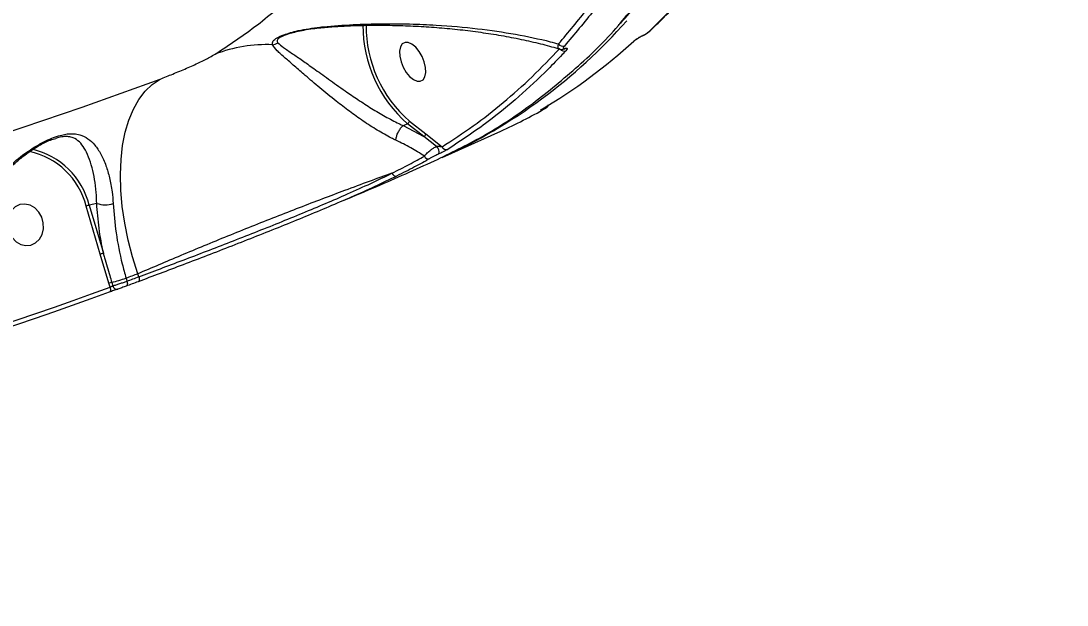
# Model space of a CAD drawing. Header units: millimetres. Extents: x -11024 to 8278, y -7837 to 5770.
# Drawn here: x 3257 to 3481.5, y -1815.6 to -1690.2 of the extents above; entities that cross this region are included whole.
import ezdxf

# ---------------------------------------------------------------- set-up
doc = ezdxf.new("R2010")
doc.units = ezdxf.units.MM
for name, color, linetype in [('DIKOM_ОБЪЕКТ', 7, 'Continuous'), ('DIKOM_РАЗМЕР_ЗОНА', 7, 'Continuous'), ('DIKOM_РАЗМЕР_ОБЪЕКТА', 7, 'Continuous')]:
    doc.layers.add(name, color=color, linetype=linetype)
doc.styles.add('style1', font='arial.ttf', dxfattribs={"width": 0.8})
doc.dimstyles.new('1-50', dxfattribs={"dimtxt": 300, "dimasz": 200, "dimexe": 100, "dimexo": 0, "dimgap": 100, "dimtad": 1, "dimtxsty": 'style1', "dimcen": 200, "dimclrd": 7, "dimclre": 7, "dimclrt": 7, "dimadec": 1, "dimazin": 2, "dimtfac": 1, "dimtmove": 0, "dimatfit": 2, "dimfxl": 0, "dimlwd": 25, "dimlwe": 18, "dimarcsym": 0})

# ---------------------------------------------------------------- blocks, each defined once
blk = doc.blocks.new('*D9')
at = {"layer": 'Defpoints', "color": 0, "transparency": 16777216}
for p in [(3740.68, 3707.51), (-8191.56, -3797.25), (-1076.12, -3797.25)]:
    blk.add_point(p, dxfattribs=at)
at = {"layer": 'DIKOM_РАЗМЕР_ОБЪЕКТА', "color": 7, "lineweight": 18, "transparency": 16777216}
for p, q in [((3740.68, 3707.51), (-8291.56, 3707.51)), ((-1076.12, -3797.25), (-8291.56, -3797.25))]:
    blk.add_line(p, q, dxfattribs=at)
at = {"layer": 'DIKOM_РАЗМЕР_ОБЪЕКТА', "color": 7, "lineweight": 25, "transparency": 16777216}
blk.add_line((-8191.56, 3507.51), (-8191.56, -3597.25), dxfattribs=at)
at = {"layer": 'DIKOM_РАЗМЕР_ОБЪЕКТА', "color": 7, "transparency": 16777216}
for points in [[(-8224.9, 3507.51), (-8158.23, 3507.51), (-8191.56, 3707.51)], [(-8224.9, -3597.25), (-8158.23, -3597.25), (-8191.56, -3797.25)]]:
    blk.add_solid(points, dxfattribs=at)
at = {"layer": 'DIKOM_РАЗМЕР_ОБЪЕКТА', "color": 7, "transparency": 16777216, "insert": (-8444.74, -44.87), "char_height": 300, "attachment_point": 5, "rotation": 90, "style": 'style1'}
blk.add_mtext('7500', dxfattribs=at)
blk = doc.blocks.new('*D10')
at = {"layer": 'Defpoints', "color": 0, "transparency": 16777216}
for p in [(-7791.31, -186.83), (6174.94, -1432.98), (6174.94, -5371.27)]:
    blk.add_point(p, dxfattribs=at)
at = {"layer": 'DIKOM_РАЗМЕР_ОБЪЕКТА', "color": 7, "lineweight": 18, "transparency": 16777216}
for p, q in [((-7791.31, -186.83), (-7791.31, -5471.27)), ((6174.94, -1432.98), (6174.94, -5471.27))]:
    blk.add_line(p, q, dxfattribs=at)
at = {"layer": 'DIKOM_РАЗМЕР_ОБЪЕКТА', "color": 7, "lineweight": 25, "transparency": 16777216}
blk.add_line((-7591.31, -5371.27), (5974.94, -5371.27), dxfattribs=at)
at = {"layer": 'DIKOM_РАЗМЕР_ОБЪЕКТА', "color": 7, "transparency": 16777216}
for points in [[(-7591.31, -5337.93), (-7591.31, -5404.6), (-7791.31, -5371.27)], [(5974.94, -5337.93), (5974.94, -5404.6), (6174.94, -5371.27)]]:
    blk.add_solid(points, dxfattribs=at)
at = {"layer": 'DIKOM_РАЗМЕР_ОБЪЕКТА', "color": 7, "transparency": 16777216, "insert": (-1343.68, -5118.1), "char_height": 300, "attachment_point": 5, "style": 'style1'}
blk.add_mtext('14000', dxfattribs=at)
blk = doc.blocks.new('*D11')
at = {"layer": 'Defpoints', "color": 0, "transparency": 16777216}
for p in [(3316.13, 5770.14), (-10574.15, -5797.25), (-1580.09, -5797.25)]:
    blk.add_point(p, dxfattribs=at)
at = {"layer": 'DIKOM_РАЗМЕР_ЗОНА', "color": 7, "lineweight": 18, "transparency": 16777216}
for p, q in [((3316.13, 5770.14), (-10674.15, 5770.14)), ((-1580.09, -5797.25), (-10674.15, -5797.25))]:
    blk.add_line(p, q, dxfattribs=at)
at = {"layer": 'DIKOM_РАЗМЕР_ЗОНА', "color": 7, "lineweight": 25, "transparency": 16777216}
blk.add_line((-10574.15, 5570.14), (-10574.15, -5597.25), dxfattribs=at)
at = {"layer": 'DIKOM_РАЗМЕР_ЗОНА', "color": 7, "transparency": 16777216}
for points in [[(-10607.49, 5570.14), (-10540.82, 5570.14), (-10574.15, 5770.14)], [(-10607.49, -5597.25), (-10540.82, -5597.25), (-10574.15, -5797.25)]]:
    blk.add_solid(points, dxfattribs=at)
at = {"layer": 'DIKOM_РАЗМЕР_ЗОНА', "color": 7, "transparency": 16777216, "insert": (-10827.33, -172.99), "char_height": 300, "attachment_point": 5, "rotation": 90, "style": 'style1'}
blk.add_mtext('11500', dxfattribs=at)

msp = doc.modelspace()

# ---------------------------------------------------------------- linework, layer by layer
at = {"layer": 'DIKOM_ОБЪЕКТ', "color": 7, "linetype": 'Continuous', "lineweight": 15}
for p, q in [((3313.317, -1693.418), (3313.191, -1693.473)), ((3390.443, -1693.313), (3390.524, -1693.276)), ((3369.204, -1709.059), (3369.178, -1709.071)), ((3339.044, -1712.664), (3339.047, -1712.662)), ((3339.047, -1712.662), (3339.958, -1712.251)), ((3339.047, -1712.662), (3343.479, -1715.025)), ((3343.479, -1715.025), (3339.958, -1712.251)), ((3340.368, -1711.677), (3343.889, -1714.45)), ((3343.889, -1714.45), (3347.372, -1717.222)), ((3347.423, -1719.498), (3359.958, -1713.848)), ((3264.837, -1715.325), (3264.483, -1715.407)), ((3346.193, -1717.116), (3343.479, -1715.025)), ((3274.035, -1740.261), (3271.02, -1729.947)), ((3273.281, -1729.359), (3271.681, -1729.757)), ((3271.681, -1729.757), (3274.697, -1740.072)), ((3275.895, -1746.495), (3274.035, -1740.261)), ((3276.508, -1746.318), (3276.726, -1747.065)), ((3279.573, -1745.434), (3279.759, -1746.068)), ((3282.319, -1745.116), (3282.077, -1744.503)), ((3276.145, -1747.349), (3275.895, -1746.495))]:
    msp.add_line(p, q, dxfattribs=at)
at = {"layer": 'DIKOM_ОБЪЕКТ', "color": 7, "linetype": 'Continuous', "lineweight": 15, "flags": 128}
for points in [[(3391.933, -1692.375), (3391.872, -1692.426), (3391.736, -1692.506)], [(3388.734, -1694.386), (3388.681, -1694.431), (3388.538, -1694.516)], [(3390.368, -1693.363), (3390.393, -1693.35), (3390.443, -1693.313)], [(3390.449, -1693.326), (3390.474, -1693.313), (3390.524, -1693.276)], [(3339.426, -1694.804), (3338.85, -1695.133), (3338.453, -1695.774), (3338.268, -1696.674), (3338.311, -1697.761), (3338.576, -1698.946), (3339.044, -1700.134), (3339.676, -1701.229), (3340.421, -1702.141), (3341.218, -1702.796), (3342.004, -1703.142), (3342.713, -1703.151), (3343.29, -1702.822), (3343.687, -1702.181), (3343.871, -1701.281), (3343.829, -1700.194), (3343.563, -1699.008), (3343.095, -1697.82), (3342.464, -1696.726), (3341.719, -1695.814), (3340.922, -1695.159), (3340.136, -1694.812), (3339.426, -1694.804)], [(3253.278, -1714.432), (3270.133, -1708.726), (3286.874, -1702.666)], [(3282.077, -1744.503), (3280.946, -1740.871), (3280.011, -1737.226), (3279.279, -1733.602), (3278.757, -1730.031), (3278.452, -1726.545), (3278.364, -1723.178), (3278.495, -1719.958), (3278.844, -1716.917), (3279.407, -1714.08), (3280.179, -1711.475), (3281.155, -1709.126), (3282.323, -1707.052), (3283.674, -1705.274), (3285.196, -1703.808), (3286.874, -1702.666)], [(3254.159, -1734.382), (3254.495, -1735.618), (3255.114, -1736.72), (3255.966, -1737.6), (3256.981, -1738.186), (3258.077, -1738.43), (3259.165, -1738.313), (3260.158, -1737.845), (3260.974, -1737.063), (3261.548, -1736.03), (3261.833, -1734.831), (3261.807, -1733.562), (3261.47, -1732.326), (3260.851, -1731.224), (3259.999, -1730.344), (3258.984, -1729.758), (3257.888, -1729.514), (3256.8, -1729.631), (3255.807, -1730.099), (3254.991, -1730.881), (3254.417, -1731.914), (3254.132, -1733.113), (3254.159, -1734.382)], [(3282.077, -1744.503), (3281.764, -1744.62), (3281.452, -1744.736), (3281.139, -1744.853), (3280.826, -1744.969), (3280.513, -1745.086), (3280.2, -1745.202), (3279.887, -1745.318), (3279.573, -1745.434)], [(3279.759, -1746.068), (3279.81, -1746.25), (3279.841, -1746.431), (3279.85, -1746.602), (3279.838, -1746.759), (3279.804, -1746.895), (3279.75, -1747.006), (3279.678, -1747.087), (3279.59, -1747.135)], [(3282.152, -1746.182), (3281.832, -1746.301), (3281.512, -1746.421), (3281.192, -1746.54), (3280.872, -1746.66), (3280.551, -1746.779), (3280.231, -1746.898), (3279.911, -1747.017), (3279.59, -1747.135)], [(3279.759, -1746.068), (3280.079, -1745.949), (3280.399, -1745.831), (3280.719, -1745.712), (3281.039, -1745.593), (3281.359, -1745.474), (3281.679, -1745.354), (3281.999, -1745.235), (3282.319, -1745.116)], [(3282.319, -1745.116), (3282.37, -1745.298), (3282.402, -1745.478), (3282.411, -1745.649), (3282.399, -1745.806), (3282.366, -1745.942), (3282.312, -1746.052), (3282.24, -1746.133), (3282.152, -1746.182)], [(3275.971, -1748.418), (3271.999, -1749.865), (3268.02, -1751.294), (3264.035, -1752.703), (3260.044, -1754.092), (3256.046, -1755.463), (3252.043, -1756.814), (3248.033, -1758.146), (3244.018, -1759.458)], [(3244.218, -1758.38), (3248.23, -1757.069), (3252.236, -1755.738), (3256.236, -1754.388), (3260.23, -1753.019), (3264.218, -1751.63), (3268.2, -1750.223), (3272.175, -1748.795), (3276.145, -1747.349)], [(3276.145, -1747.349), (3276.196, -1747.532), (3276.226, -1747.713), (3276.235, -1747.886), (3276.222, -1748.043), (3276.188, -1748.179), (3276.133, -1748.29), (3276.06, -1748.37), (3275.971, -1748.418)]]:
    msp.add_lwpolyline(points, dxfattribs=at)
at = {"layer": 'DIKOM_ОБЪЕКТ', "color": 7, "linetype": 'Continuous', "lineweight": 15}
for centre, radius, start, end in [((3288.239, -1584.295), 149.738, 313.72428, 332.94487), ((3297.962, -1611.331), 118.939, 294.57261, 318.47021), ((3358.193, -1691.257), 27.808, 179.61791, 229.02341), ((3358.012, -1691.341), 26.923, 179.47816, 229.05419), ((3308.719, -1607.388), 118.162, 300.52185, 312.49312), ((3309.78, -1726.364), 31.087, 87.73319, 110.88654), ((3310.679, -1692.728), 2.594, 277.32355, 303.70482), ((3373.276, -1694.576), 1.062, 211.05298, 288.92966), ((3373.558, -1695.631), 1.046, 217.13438, 289.11482), ((3373.447, -1695.75), 0.465, 289.63951, 312.46629), ((3313.742, -1611.322), 112.461, 294.26453, 299.72736), ((3368.938, -1708.73), 0.416, 305.15149, 348.6121), ((3368.964, -1708.719), 0.416, 305.1403, 349.20262), ((3339.642, -1711.592), 0.731, 295.59998, 353.31004), ((3343.163, -1714.366), 0.731, 295.59905, 353.34247), ((3345.053, -1718.352), 1.682, 346.18272, 47.33124), ((3255.575, -1733.839), 15.928, 14.14414, 78.12013), ((3255.708, -1733.799), 16.476, 14.19794, 76.9675), ((3344.451, -1718.835), 0.955, 203.4817, 286.88282), ((3348.273, -1716.843), 0.978, 202.82818, 288.65366), ((3337.495, -1722.607), 0.905, 198.05017, 278.9109), ((3275.581, -1744.643), 15.388, 104.67876, 107.23932), ((3275.103, -1724.145), 5.523, 250.73665, 287.90515), ((3278.596, -1754.958), 15.388, 104.67876, 107.23932), ((3280.914, -1762.756), 17.019, 105.00266, 107.15129), ((3254.745, -1665.057), 84.125, 284.99306, 287.16595), ((3277.61, -1746.896), 0.899, 190.78521, 281.00373)]:
    msp.add_arc(centre, radius, start, end, dxfattribs=at)
for points, knots in [([(3385.49, -1690.801), (3388.272, -1687.547), (3393.852, -1681.021), (3401.362, -1669.846), (3408.239, -1657.717), (3414.443, -1644.457), (3419.94, -1630.094), (3424.687, -1614.644), (3428.584, -1598.448), (3431.635, -1581.581), (3433.866, -1564.128), (3435.313, -1545.805), (3435.937, -1526.638), (3435.715, -1506.676), (3434.664, -1486.597), (3432.844, -1466.499), (3430.325, -1446.476), (3427.046, -1425.96), (3422.986, -1404.998), (3418.141, -1383.648), (3412.542, -1362.086), (3406.191, -1340.375), (3399.106, -1318.582), (3391.255, -1296.635), (3382.63, -1274.606), (3373.246, -1252.572), (3363.308, -1231.016), (3352.863, -1210.003), (3341.969, -1189.582), (3330.447, -1169.419), (3318.313, -1149.596), (3305.589, -1130.206), (3293.363, -1112.733), (3285.265, -1102.014), (3281.684, -1097.274)], [0, 0, 0, 0, 0.0310494, 0.0622717, 0.0935177, 0.1247399, 0.156869, 0.1890241, 0.2211531, 0.2523752, 0.2836214, 0.3148435, 0.3469725, 0.3791277, 0.4112567, 0.4413547, 0.4714741, 0.5015721, 0.5324795, 0.5634102, 0.5943176, 0.6255398, 0.656786, 0.6880082, 0.7201373, 0.7522926, 0.7844217, 0.8156438, 0.8468901, 0.8781122, 0.9102413, 0.9423966, 0.9745258, 1, 1, 1, 1]), ([(3385.739, -1690.643), (3386.961, -1689.257), (3389.601, -1686.263), (3393.465, -1681.336), (3397.364, -1675.944), (3401.084, -1670.301), (3404.618, -1664.432), (3407.963, -1658.338), (3411.123, -1652.019), (3414.097, -1645.473), (3416.889, -1638.699), (3419.498, -1631.693), (3421.924, -1624.456), (3424.17, -1616.984), (3426.234, -1609.275), (3428.117, -1601.328), (3429.814, -1593.165), (3431.316, -1584.818), (3432.619, -1576.317), (3433.721, -1567.674), (3434.622, -1558.884), (3435.326, -1549.944), (3435.83, -1540.852), (3436.138, -1531.606), (3436.247, -1522.202), (3436.159, -1512.639), (3435.873, -1502.913), (3435.389, -1493.021), (3434.706, -1482.98), (3433.829, -1472.835), (3432.757, -1462.622), (3431.496, -1452.358), (3430.043, -1442.032), (3428.4, -1431.643), (3426.566, -1421.191), (3424.542, -1410.677), (3422.328, -1400.101), (3419.923, -1389.463), (3417.328, -1378.762), (3414.542, -1367.999), (3411.568, -1357.184), (3408.414, -1346.347), (3405.089, -1335.522), (3401.6, -1324.73), (3397.948, -1313.976), (3394.135, -1303.259), (3390.159, -1292.578), (3386.021, -1281.934), (3381.722, -1271.327), (3377.261, -1260.756), (3372.638, -1250.223), (3367.854, -1239.727), (3362.909, -1229.274), (3357.815, -1218.886), (3352.589, -1208.597), (3347.243, -1198.434), (3341.781, -1188.405), (3336.205, -1178.509), (3330.513, -1168.744), (3324.705, -1159.11), (3318.782, -1149.608), (3312.744, -1140.237), (3306.591, -1131), (3300.324, -1121.894), (3293.94, -1112.927), (3287.905, -1104.694), (3283.96, -1099.534), (3282.213, -1097.249)], [0, 0, 0, 0, 0.0134132, 0.0289745, 0.0445842, 0.0601399, 0.0756203, 0.0910441, 0.1064284, 0.1217907, 0.137148, 0.1525153, 0.1679062, 0.183338, 0.1988277, 0.2143925, 0.2300272, 0.2456387, 0.261158, 0.2766119, 0.2920181, 0.307394, 0.322757, 0.3381247, 0.353509, 0.3689272, 0.3843965, 0.3999345, 0.4155539, 0.431174, 0.4466864, 0.462149, 0.4775741, 0.4929744, 0.5083622, 0.5237503, 0.5391485, 0.5545676, 0.5700202, 0.5855187, 0.6010754, 0.6166522, 0.6321816, 0.6476578, 0.6630934, 0.6785006, 0.6938919, 0.7092797, 0.7246751, 0.7400877, 0.7555299, 0.7710139, 0.7865523, 0.8021323, 0.8176832, 0.8331735, 0.84862, 0.8640348, 0.8794303, 0.894819, 0.9102128, 0.9256201, 0.9410534, 0.9565247, 0.9720464, 0.987622, 1, 1, 1, 1]), ([(3298.697, -1697.32), (3301.758, -1695.285), (3307.882, -1691.213), (3316.378, -1683.798), (3324.415, -1675.374), (3331.893, -1665.827), (3338.786, -1655.191), (3344.939, -1643.693), (3350.349, -1631.396), (3355.028, -1618.374), (3359.053, -1604.417), (3362.379, -1589.532), (3364.978, -1573.751), (3366.794, -1557.416), (3367.839, -1540.598), (3368.139, -1523.373), (3367.7, -1505.466), (3366.49, -1486.911), (3364.496, -1467.758), (3361.759, -1448.418), (3358.304, -1428.96), (3354.172, -1409.457), (3349.297, -1389.601), (3343.665, -1369.449), (3337.276, -1349.066), (3330.264, -1328.88), (3322.666, -1308.957), (3314.53, -1289.354), (3305.73, -1269.769), (3296.267, -1250.275), (3286.162, -1230.938), (3276.362, -1213.505), (3267.052, -1197.882), (3261.197, -1188.694), (3258.267, -1184.096)], [0, 0, 0, 0, 0.0311785, 0.062381, 0.0935594, 0.1256441, 0.1577552, 0.18984, 0.2210202, 0.2522243, 0.2834047, 0.3154897, 0.347601, 0.3796861, 0.410889, 0.4421159, 0.4733189, 0.5054257, 0.5375585, 0.5696653, 0.6009196, 0.6321979, 0.6634521, 0.69561, 0.727794, 0.7599519, 0.7912841, 0.8226406, 0.8539729, 0.8862089, 0.9184711, 0.9507073, 0.9753305, 1, 1, 1, 1]), ([(3391.933, -1692.375), (3392.727, -1691.62), (3395.024, -1689.434), (3398.706, -1685.61), (3402.924, -1680.819), (3406.977, -1675.761), (3410.865, -1670.444), (3414.586, -1664.871), (3418.072, -1659.146), (3420.478, -1654.835), (3421.715, -1652.487), (3421.919, -1652.101)], [0, 0, 0, 0, 0.0688536, 0.1992722, 0.3297163, 0.4602004, 0.5907219, 0.7212784, 0.8518682, 0.9756453, 1, 1, 1, 1]), ([(3372.366, -1695.123), (3374.491, -1692.621), (3378.74, -1687.615), (3384.629, -1679.293), (3390.183, -1670.429), (3393.535, -1663.999), (3395.211, -1660.784)], [0, 0, 0, 0, 0.2490974, 0.4981939, 0.7490967, 1, 1, 1, 1]), ([(3396.517, -1661.161), (3394.85, -1664.361), (3391.514, -1670.76), (3385.966, -1679.63), (3380.055, -1687.999), (3375.765, -1693.053), (3373.62, -1695.58)], [0, 0, 0, 0, 0.2490971, 0.4981943, 0.7490974, 1, 1, 1, 1]), ([(3311.01, -1695.302), (3310.974, -1695.034), (3310.911, -1694.57), (3311.871, -1693.826), (3313.255, -1693.208), (3314.852, -1692.692), (3317.384, -1692.03), (3319.585, -1691.732), (3321.183, -1691.515)], [0, 0, 0, 0, 0.1914603, 0.3312491, 0.4704843, 0.5823816, 0.6969297, 1, 1, 1, 1]), ([(3313.184, -1693.453), (3313.22, -1693.435), (3313.393, -1693.345), (3313.988, -1693.114), (3314.904, -1692.806), (3316.171, -1692.462), (3317.809, -1692.118), (3319.572, -1691.83), (3320.807, -1691.715), (3321.376, -1691.662)], [0, 0, 0, 0, 0.0299756, 0.1427871, 0.2598078, 0.4260167, 0.6097583, 0.8205345, 1, 1, 1, 1]), ([(3321.183, -1691.515), (3321.419, -1691.492), (3323.816, -1691.254), (3328.316, -1690.934), (3334.5, -1690.754), (3340.447, -1690.813), (3347.366, -1691.118), (3355.077, -1691.789), (3363.251, -1692.989), (3368.88, -1694.184), (3371.772, -1694.963), (3372.366, -1695.123)], [0, 0, 0, 0, 0.0115205, 0.1169979, 0.2229796, 0.3292421, 0.4351034, 0.6083272, 0.7820046, 0.9552851, 1, 1, 1, 1]), ([(3321.183, -1691.515), (3321.193, -1691.529), (3321.263, -1691.622), (3321.329, -1691.634), (3321.386, -1691.645)], [0, 0, 0, 0, 0.1437395, 1, 1, 1, 1]), ([(3321.385, -1691.638), (3322.439, -1691.549), (3324.746, -1691.353), (3328.322, -1691.186), (3332.217, -1691.099), (3336.358, -1691.118), (3340.705, -1691.244), (3345.164, -1691.499), (3349.634, -1691.881), (3354.078, -1692.393), (3358.478, -1693.036), (3362.818, -1693.806), (3366.976, -1694.702), (3370.271, -1695.521), (3372.058, -1696.076), (3372.637, -1696.255)], [0, 0, 0, 0, 0.0516724, 0.113115, 0.1790769, 0.2505958, 0.3295033, 0.4117646, 0.4967043, 0.5844182, 0.6745961, 0.7674843, 0.8624652, 0.9554135, 1, 1, 1, 1]), ([(3345.751, -1720.22), (3349.212, -1718.548), (3356.284, -1715.132), (3366.392, -1708.486), (3376.085, -1700.46), (3382.472, -1694.487), (3385.395, -1690.917), (3385.49, -1690.801)], [0, 0, 0, 0, 0.2366156, 0.4833858, 0.7373228, 0.9914679, 1, 1, 1, 1]), ([(3390.451, -1693.324), (3390.464, -1693.318), (3390.595, -1693.264), (3390.877, -1693.114), (3391.266, -1692.883), (3391.638, -1692.631), (3391.826, -1692.464), (3391.926, -1692.375)], [0, 0, 0, 0, 0.0263177, 0.2491681, 0.4750928, 0.7190382, 1, 1, 1, 1]), ([(3390.524, -1693.276), (3390.601, -1693.24), (3390.756, -1693.166), (3391.012, -1693.023), (3391.265, -1692.866), (3391.513, -1692.694), (3391.661, -1692.575), (3391.726, -1692.515), (3391.736, -1692.506)], [0, 0, 0, 0, 0.1673293, 0.3344008, 0.5090853, 0.7130789, 0.9576892, 1, 1, 1, 1]), ([(3313.191, -1693.473), (3313.029, -1693.542), (3312.405, -1693.803), (3311.844, -1694.33), (3312.017, -1694.681), (3312.119, -1694.887)], [0, 0, 0, 0, 0.1276143, 0.4884551, 1, 1, 1, 1]), ([(3388.538, -1694.516), (3388.552, -1694.504), (3388.654, -1694.411), (3388.891, -1694.224), (3389.287, -1693.952), (3389.687, -1693.706), (3390.084, -1693.483), (3390.323, -1693.37), (3390.443, -1693.313)], [0, 0, 0, 0, 0.0392027, 0.2872201, 0.4951393, 0.6710082, 0.8352832, 1, 1, 1, 1]), ([(3388.734, -1694.387), (3388.742, -1694.379), (3388.782, -1694.341), (3388.964, -1694.195), (3389.282, -1693.971), (3389.679, -1693.723), (3390.03, -1693.527), (3390.281, -1693.4), (3390.383, -1693.357), (3390.413, -1693.344)], [0, 0, 0, 0, 0.045554, 0.2222254, 0.4545156, 0.6524656, 0.8115505, 0.9432857, 1, 1, 1, 1]), ([(3337.468, -1715.808), (3337.147, -1715.652), (3335.839, -1715.02), (3333.472, -1713.681), (3330.429, -1711.715), (3327.467, -1709.592), (3324.317, -1707.167), (3321.093, -1704.531), (3318.113, -1701.988), (3315.65, -1699.859), (3313.619, -1698.053), (3311.855, -1696.52), (3311.291, -1695.707), (3311.01, -1695.302)], [0, 0, 0, 0, 0.0275994, 0.1121822, 0.1968269, 0.2807392, 0.3647082, 0.4782483, 0.5919086, 0.688653, 0.7854226, 0.8928597, 1, 1, 1, 1]), ([(3312.119, -1694.887), (3312.488, -1695.208), (3313.238, -1695.862), (3315.166, -1697.123), (3317.358, -1698.639), (3319.914, -1700.45), (3322.966, -1702.652), (3326.192, -1704.954), (3329.338, -1707.114), (3332.22, -1708.978), (3335.183, -1710.758), (3337.474, -1711.912), (3338.733, -1712.547), (3339.044, -1712.664), (3339.044, -1712.664)], [0, 0, 0, 0, 0.1058556, 0.2153326, 0.3127834, 0.4120243, 0.524812, 0.6413438, 0.7237021, 0.8082103, 0.8893725, 0.9734924, 0.9999864, 1, 1, 1, 1]), ([(3347.372, -1717.222), (3349.623, -1715.756), (3354.127, -1712.823), (3360.559, -1707.764), (3366.769, -1702.266), (3370.674, -1698.17), (3372.626, -1696.123)], [0, 0, 0, 0, 0.24931608, 0.49862792, 0.74931481, 1, 1, 1, 1]), ([(3373.901, -1696.619), (3373.653, -1696.888), (3372.412, -1698.23), (3369.131, -1701.625), (3363.888, -1706.523), (3356.761, -1712.377), (3351.51, -1715.84), (3348.586, -1717.769)], [0, 0, 0, 0, 0.0321675, 0.1608352, 0.4182087, 0.6759575, 1, 1, 1, 1]), ([(3372.64, -1696.245), (3372.595, -1696.237), (3372.412, -1696.207), (3372.249, -1695.932), (3372.235, -1695.531), (3372.339, -1695.206), (3372.366, -1695.123)], [0, 0, 0, 0, 0.1012872, 0.4073142, 0.8496858, 1, 1, 1, 1]), ([(3372.636, -1696.258), (3372.653, -1696.266), (3372.777, -1696.32), (3373.042, -1696.316), (3373.349, -1696.283), (3373.576, -1696.186), (3373.677, -1696.143)], [0, 0, 0, 0, 0.0494781, 0.3503489, 0.7092185, 1, 1, 1, 1]), ([(3373.62, -1695.58), (3373.496, -1695.739), (3373.311, -1695.976), (3373.338, -1696.139), (3373.47, -1696.171), (3373.636, -1696.136), (3373.739, -1696.1), (3373.761, -1696.093)], [0, 0, 0, 0, 0.4456204, 0.66233243, 0.83647785, 0.96571758, 1, 1, 1, 1]), ([(3373.604, -1696.188), (3373.613, -1696.184), (3373.65, -1696.17), (3373.654, -1696.17), (3373.656, -1696.17)], [0, 0, 0, 0, 0.2501667, 1, 1, 1, 1]), ([(3373.761, -1696.093), (3373.784, -1696.085), (3373.891, -1696.047), (3374.063, -1696.012), (3374.201, -1696.045), (3374.228, -1696.214), (3374.031, -1696.458), (3373.901, -1696.619)], [0, 0, 0, 0, 0.0349742, 0.1620518, 0.3362681, 0.5591697, 1, 1, 1, 1]), ([(3286.874, -1702.666), (3287.777, -1702.32), (3289.57, -1701.632), (3292.55, -1700.373), (3295.318, -1699.116), (3297.453, -1698.053), (3298.331, -1697.536), (3298.697, -1697.32)], [0, 0, 0, 0, 0.218018, 0.4332371, 0.6437827, 0.8514354, 1, 1, 1, 1]), ([(3369.566, -1708.953), (3369.587, -1708.941), (3369.686, -1708.885), (3369.796, -1708.821), (3369.993, -1708.629), (3370.121, -1708.445), (3370.158, -1708.292), (3370.177, -1708.216)], [0, 0, 0, 0, 0.09517047, 0.44121455, 0.60879624, 0.80653688, 1, 1, 1, 1]), ([(3369.178, -1709.071), (3369.121, -1709.096), (3368.934, -1709.18), (3368.68, -1709.285), (3368.515, -1709.339), (3368.516, -1709.309), (3368.658, -1709.221), (3368.73, -1709.177)], [0, 0, 0, 0, 0.09313981, 0.30385444, 0.53021007, 0.76518533, 1, 1, 1, 1]), ([(3368.716, -1709.193), (3368.717, -1709.192), (3368.721, -1709.189), (3368.784, -1709.149), (3368.876, -1709.098), (3368.929, -1709.067)], [0, 0, 0, 0, 0.1730349, 0.5142845, 1, 1, 1, 1]), ([(3369.509, -1708.983), (3369.557, -1708.954), (3369.655, -1708.896), (3369.656, -1708.876), (3369.544, -1708.912), (3369.37, -1708.984), (3369.242, -1709.042), (3369.204, -1709.059)], [0, 0, 0, 0, 0.2336328, 0.4673323, 0.6955635, 0.9087641, 1, 1, 1, 1]), ([(3337.468, -1715.808), (3337.471, -1715.772), (3337.478, -1715.661), (3337.526, -1715.307), (3337.682, -1714.703), (3338.027, -1713.925), (3338.496, -1713.179), (3338.853, -1712.843), (3339.044, -1712.664)], [0, 0, 0, 0, 0.0343297, 0.1061179, 0.3220949, 0.5380585, 0.7540026, 1, 1, 1, 1]), ([(3247.037, -1732.742), (3247.571, -1731.389), (3248.639, -1728.683), (3251.174, -1724.978), (3254.222, -1721.6), (3257.587, -1718.77), (3260.55, -1716.851), (3262.795, -1715.712), (3264.853, -1714.875), (3266.782, -1714.421), (3268.431, -1714.386), (3269.942, -1714.655), (3271.445, -1715.394), (3272.91, -1716.789), (3274.194, -1718.711), (3275.245, -1721.09), (3276.055, -1723.83), (3276.586, -1726.585), (3276.736, -1728.551), (3276.801, -1729.401)], [0, 0, 0, 0, 0.0759097, 0.1519068, 0.2286367, 0.3051895, 0.3688628, 0.4016211, 0.4343311, 0.4904599, 0.5282374, 0.5660859, 0.6308785, 0.695772, 0.7645221, 0.8332303, 0.893682, 0.9540617, 1, 1, 1, 1]), ([(3247.953, -1732.376), (3247.959, -1732.351), (3248.159, -1731.547), (3248.832, -1729.982), (3249.988, -1727.687), (3251.479, -1725.426), (3253.245, -1723.224), (3255.117, -1721.29), (3256.951, -1719.675), (3258.615, -1718.403), (3260.133, -1717.398), (3261.51, -1716.602), (3262.756, -1716), (3263.765, -1715.596), (3264.306, -1715.451), (3264.497, -1715.399)], [0, 0, 0, 0, 0.0032026, 0.1055662, 0.2119007, 0.3221132, 0.4355363, 0.5516768, 0.6422502, 0.7223819, 0.794941, 0.8542028, 0.9098399, 0.9680384, 1, 1, 1, 1]), ([(3273.281, -1729.359), (3273.248, -1728.567), (3273.174, -1726.737), (3272.833, -1724.157), (3272.294, -1721.588), (3271.567, -1719.317), (3270.674, -1717.474), (3269.599, -1716.101), (3268.486, -1715.33), (3267.266, -1715.028), (3266.217, -1714.952), (3265.262, -1715.21), (3264.837, -1715.325)], [0, 0, 0, 0, 0.08553, 0.1976895, 0.3128006, 0.441002, 0.5718325, 0.6904725, 0.8115283, 0.8777758, 0.9456053, 1, 1, 1, 1]), ([(3343.575, -1719.216), (3342.623, -1718.61), (3340.713, -1717.392), (3338.553, -1716.338), (3337.468, -1715.808)], [0, 0, 0, 0, 0.4978535, 1, 1, 1, 1]), ([(3343.575, -1719.216), (3343.766, -1718.991), (3344.117, -1718.578), (3344.866, -1717.958), (3345.565, -1717.467), (3345.98, -1717.235), (3346.193, -1717.116)], [0, 0, 0, 0, 0.331251, 0.60782234, 0.79833912, 1, 1, 1, 1]), ([(3346.193, -1717.116), (3346.229, -1717.109), (3346.291, -1717.097), (3346.428, -1717.086), (3346.644, -1717.088), (3346.963, -1717.124), (3347.21, -1717.176), (3347.348, -1717.216), (3347.372, -1717.222)], [0, 0, 0, 0, 0.0726163, 0.1228213, 0.2789713, 0.5491045, 0.9247465, 1, 1, 1, 1]), ([(3336.634, -1722.888), (3337.909, -1722.25), (3340.476, -1720.965), (3342.537, -1719.802), (3343.575, -1719.216)], [0, 0, 0, 0, 0.4964832, 1, 1, 1, 1]), ([(3346.686, -1718.754), (3346.546, -1718.819), (3346.265, -1718.947), (3345.769, -1719.192), (3345.206, -1719.481), (3344.899, -1719.654), (3344.728, -1719.75)], [0, 0, 0, 0, 0.184966, 0.3686291, 0.650148, 1, 1, 1, 1]), ([(3348.586, -1717.769), (3348.561, -1717.785), (3348.409, -1717.878), (3348.071, -1718.07), (3347.559, -1718.337), (3347.09, -1718.568), (3346.821, -1718.692), (3346.686, -1718.754)], [0, 0, 0, 0, 0.0639475, 0.3885928, 0.6455812, 0.8222847, 1, 1, 1, 1]), ([(3326.156, -1728.766), (3328.566, -1727.757), (3335.137, -1725.003), (3341.636, -1722.076), (3345.752, -1720.222)], [0, 0, 0, 0, 0.3667133, 1, 1, 1, 1]), ([(3344.728, -1719.75), (3343.683, -1720.34), (3341.579, -1721.528), (3338.956, -1722.84), (3337.635, -1723.501)], [0, 0, 0, 0, 0.4964889, 1, 1, 1, 1]), ([(3336.634, -1722.888), (3335.04, -1723.459), (3331.85, -1724.602), (3326.778, -1726.481), (3321.719, -1728.392), (3316.754, -1730.302), (3311.664, -1732.29), (3306.507, -1734.337), (3301.351, -1736.415), (3296.259, -1738.498), (3291.309, -1740.558), (3286.527, -1742.578), (3283.559, -1743.862), (3282.077, -1744.503)], [0, 0, 0, 0, 0.1033757, 0.2067516, 0.2946052, 0.3827338, 0.470591, 0.5587482, 0.6471807, 0.7353368, 0.8234668, 0.9118707, 1, 1, 1, 1]), ([(3337.635, -1723.501), (3336.118, -1724.234), (3333.084, -1725.698), (3328.14, -1727.921), (3323.109, -1730.096), (3318.072, -1732.204), (3312.871, -1734.325), (3307.569, -1736.44), (3302.242, -1738.529), (3296.96, -1740.571), (3291.807, -1742.542), (3286.815, -1744.434), (3283.705, -1745.6), (3282.152, -1746.182)], [0, 0, 0, 0, 0.1009701, 0.2019351, 0.2903393, 0.3790227, 0.4674241, 0.5561146, 0.6450898, 0.7337799, 0.8224245, 0.9113529, 1, 1, 1, 1]), ([(3282.319, -1745.116), (3283.84, -1744.547), (3286.888, -1743.409), (3291.779, -1741.561), (3296.826, -1739.634), (3301.999, -1737.635), (3307.216, -1735.59), (3312.406, -1733.518), (3317.497, -1731.439), (3322.427, -1729.371), (3327.349, -1727.235), (3332.185, -1725.05), (3335.151, -1723.608), (3336.634, -1722.888)], [0, 0, 0, 0, 0.0886942, 0.1776695, 0.2663587, 0.355066, 0.4440579, 0.5327628, 0.6211393, 0.7097992, 0.7981763, 0.8990878, 1, 1, 1, 1]), ([(3274.697, -1740.072), (3274.359, -1738.275), (3273.677, -1734.649), (3273.413, -1731.132), (3273.281, -1729.359)], [0, 0, 0, 0, 0.495638, 1, 1, 1, 1]), ([(3276.801, -1729.401), (3276.972, -1731.494), (3277.318, -1735.741), (3278.403, -1741.181), (3279.291, -1744.407), (3279.573, -1745.434)], [0, 0, 0, 0, 0.3984813, 0.8085179, 1, 1, 1, 1]), ([(3274.697, -1740.072), (3274.786, -1740.393), (3275.236, -1741.996), (3275.852, -1744.074), (3276.367, -1745.836), (3276.508, -1746.318)], [0, 0, 0, 0, 0.1536585, 0.7682991, 1, 1, 1, 1]), ([(3276.726, -1747.065), (3276.754, -1747.056), (3276.961, -1746.993), (3277.438, -1746.842), (3278.215, -1746.589), (3279.036, -1746.316), (3279.518, -1746.151), (3279.759, -1746.068)], [0, 0, 0, 0, 0.0370768, 0.2779633, 0.5187394, 0.7593772, 1, 1, 1, 1]), ([(3277.782, -1747.779), (3277.765, -1747.785), (3277.641, -1747.827), (3277.357, -1747.924), (3276.893, -1748.086), (3276.403, -1748.261), (3276.115, -1748.366), (3275.971, -1748.418)], [0, 0, 0, 0, 0.0373041, 0.2782337, 0.5190081, 0.7595755, 1, 1, 1, 1]), ([(3276.145, -1747.349), (3276.191, -1747.327), (3276.284, -1747.281), (3276.442, -1747.204), (3276.59, -1747.132), (3276.681, -1747.087), (3276.721, -1747.067), (3276.726, -1747.065)], [0, 0, 0, 0, 0.2403621, 0.4812317, 0.7222339, 0.9626449, 1, 1, 1, 1]), ([(3279.59, -1747.135), (3279.447, -1747.188), (3279.159, -1747.294), (3278.669, -1747.47), (3278.206, -1747.634), (3277.922, -1747.732), (3277.798, -1747.774), (3277.782, -1747.779)], [0, 0, 0, 0, 0.2403993, 0.4809984, 0.7218801, 0.9628215, 1, 1, 1, 1])]:
    msp.add_open_spline(points, degree=3, knots=knots, dxfattribs=at)

# ---------------------------------------------------------------- dimensions: what is measured, and where the dimension line sits
at = {"layer": 'DIKOM_РАЗМЕР_ЗОНА'}
dim = msp.add_linear_dim(base=(-10574.155, -5797.252), p1=(3316.126, 5770.14), p2=(-1580.087, -5797.252), angle=90, text='11500', dimstyle='1-50', dxfattribs=at)
dim.commit()
dim.dimension.update_dxf_attribs({"geometry": '*D11', "text_midpoint": (-10574.155, -172.992), "dimtype": 160})
at = {"layer": 'DIKOM_РАЗМЕР_ОБЪЕКТА'}
dim = msp.add_linear_dim(base=(-8191.564, -3797.252), p1=(3740.68, 3707.508), p2=(-1076.116, -3797.252), angle=90, text='7500', dimstyle='1-50', dxfattribs=at)
dim.commit()
dim.dimension.update_dxf_attribs({"geometry": '*D9', "text_midpoint": (-8191.564, -44.872), "dimtype": 160})
dim = msp.add_linear_dim(base=(6174.942, -5371.267), p1=(-7791.307, -186.829), p2=(6174.942, -1432.983), text='14000', dimstyle='1-50', dxfattribs=at)
dim.commit()
dim.dimension.update_dxf_attribs({"geometry": '*D10', "text_midpoint": (-1343.681, -5371.267), "dimtype": 160})

doc.saveas('drawing.dxf')
